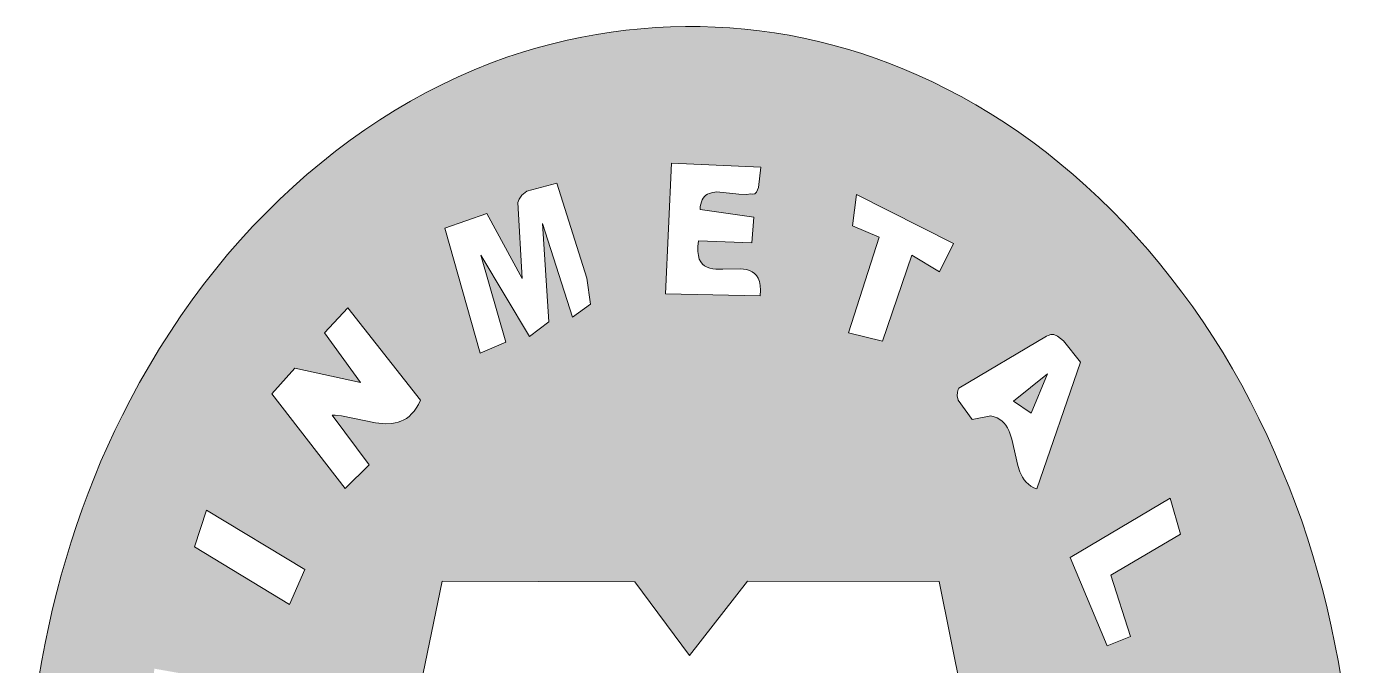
# Model space of a CAD drawing. Header units: millimetres. Extents: x 60 to 14975, y 125 to 10625.
# Drawn here: x 13878.9 to 14020.4, y 5073.6 to 5141.8 of the extents above; entities that cross this region are included whole.
import ezdxf

# ---------------------------------------------------------------- set-up
doc = ezdxf.new("R2010")
doc.units = ezdxf.units.MM
doc.linetypes.add('XKITLINE00', pattern=[0])
doc.layers.add('OtherObjectType', color=1, linetype='Continuous', lineweight=0)

# ---------------------------------------------------------------- blocks, each defined once
blk = doc.blocks.new('*A5')
at = {"layer": 'OtherObjectType'}
blk.add_hatch(color=1, dxfattribs=at).paths.add_polyline_path([(13999.22, 5055.71), (13999.71, 5055.54), (14000.54, 5055.52), (14018.43, 5035.24), (14018.09, 5033.61), (14017.73, 5031.98), (14017.34, 5030.37), (14016.93, 5028.77), (14016.48, 5027.17), (14016.01, 5025.59), (14015.52, 5024.02), (14015, 5022.47), (14014.45, 5020.92), (14013.88, 5019.39), (14013.29, 5017.87), (14012.67, 5016.37), (14012.02, 5014.88), (14011.36, 5013.41), (14010.67, 5011.95), (14009.96, 5010.51), (14009.22, 5009.08), (14008.47, 5007.67), (14007.69, 5006.28), (14006.89, 5004.91), (14006.07, 5003.55), (14005.23, 5002.21), (14004.38, 5000.89), (14003.5, 4999.59), (14002.6, 4998.31), (14001.69, 4997.06), (14000.68, 4995.71), (13972.61, 5028.47), (13989.48, 5028.73), (13989.48, 5039.21), (13984.98, 5039.28), (13976.19, 5082.56), (13955.75, 5082.61), (13949.59, 5074.68), (13943.76, 5082.52), (13923.21, 5082.6), (13914.17, 5039.27), (13909.88, 5039.25), (13909.89, 5028.69), (13927.89, 5028.64), (13898.8, 4995.48), (13897.39, 4997.33), (13896.26, 4998.88), (13895.16, 5000.46), (13894.09, 5002.07), (13893.05, 5003.72), (13892.05, 5005.4), (13891.08, 5007.1), (13890.14, 5008.83), (13889.23, 5010.59), (13888.36, 5012.38), (13887.52, 5014.18), (13886.72, 5016.02), (13885.96, 5017.87), (13885.23, 5019.75), (13884.54, 5021.64), (13883.89, 5023.56), (13883.27, 5025.49), (13882.69, 5027.44), (13882.15, 5029.41), (13881.66, 5031.39), (13881.2, 5033.39), (13880.78, 5035.4), (13880.4, 5037.42), (13880.07, 5039.46), (13879.77, 5041.5), (13879.52, 5043.55), (13879.32, 5045.61), (13879.15, 5047.68), (13879.04, 5049.76), (13878.95, 5051.64), (13878.89, 5053.53), (13878.87, 5055.42), (13878.88, 5057.31), (13878.93, 5059.19), (13879.01, 5061.08), (13879.12, 5062.96), (13879.27, 5064.84), (13879.45, 5066.72), (13879.67, 5068.59), (13879.91, 5070.45), (13880.19, 5072.3), (13880.51, 5074.15), (13880.85, 5075.99), (13881.23, 5077.82), (13881.65, 5079.64), (13882.09, 5081.45), (13882.57, 5083.24), (13883.08, 5085.03), (13883.62, 5086.79), (13884.19, 5088.55), (13884.8, 5090.28), (13885.44, 5092), (13886.11, 5093.7), (13886.81, 5095.39), (13887.54, 5097.05), (13888.3, 5098.69), (13889.1, 5100.32), (13889.93, 5101.91), (13890.93, 5103.78), (13891.97, 5105.62), (13893.06, 5107.42), (13894.18, 5109.18), (13895.34, 5110.91), (13896.53, 5112.6), (13897.76, 5114.25), (13899.03, 5115.87), (13900.32, 5117.44), (13901.66, 5118.97), (13903.02, 5120.46), (13904.41, 5121.91), (13905.84, 5123.31), (13907.29, 5124.67), (13908.77, 5125.98), (13910.28, 5127.25), (13911.81, 5128.47), (13913.37, 5129.64), (13914.95, 5130.76), (13916.56, 5131.83), (13918.18, 5132.85), (13919.83, 5133.82), (13921.5, 5134.74), (13923.19, 5135.6), (13924.89, 5136.41), (13926.62, 5137.16), (13928.36, 5137.86), (13930.11, 5138.49), (13931.88, 5139.07), (13933.42, 5139.53), (13934.97, 5139.94), (13936.53, 5140.31), (13938.09, 5140.64), (13939.66, 5140.93), (13941.23, 5141.18), (13942.8, 5141.38), (13944.38, 5141.54), (13945.97, 5141.66), (13947.55, 5141.74), (13949.14, 5141.78), (13950.72, 5141.77), (13952.31, 5141.72), (13953.89, 5141.63), (13955.48, 5141.49), (13957.05, 5141.32), (13958.63, 5141.1), (13960.2, 5140.84), (13961.77, 5140.53), (13963.32, 5140.19), (13964.88, 5139.8), (13966.42, 5139.36), (13967.96, 5138.89), (13969.48, 5138.37), (13971, 5137.81), (13972.51, 5137.2), (13974, 5136.56), (13975.48, 5135.87), (13976.95, 5135.13), (13978.54, 5134.3), (13980.1, 5133.42), (13981.65, 5132.49), (13983.18, 5131.52), (13984.69, 5130.5), (13986.18, 5129.43), (13987.64, 5128.32), (13989.09, 5127.17), (13990.51, 5125.98), (13991.9, 5124.74), (13993.27, 5123.46), (13994.62, 5122.14), (13995.94, 5120.79), (13997.23, 5119.39), (13998.49, 5117.96), (13999.72, 5116.49), (14000.93, 5114.98), (14002.1, 5113.44), (14003.25, 5111.87), (14004.36, 5110.26), (14005.44, 5108.62), (14006.48, 5106.95), (14007.49, 5105.24), (14008.47, 5103.51), (14009.41, 5101.75), (14010.31, 5099.95), (14011.18, 5098.14), (14012.01, 5096.29), (14012.8, 5094.42), (14013.53, 5092.64), (14014.21, 5090.85), (14014.87, 5089.03), (14015.48, 5087.2), (14016.06, 5085.35), (14016.61, 5083.48), (14017.12, 5081.6), (14017.59, 5079.71), (14018.02, 5077.8), (14018.42, 5075.88), (14018.78, 5073.95), (14019.11, 5072.01), (14019.4, 5070.06), (14019.65, 5068.1), (14019.87, 5066.14), (14020.04, 5064.17), (14020.19, 5062.19), (14020.29, 5060.22), (14020.36, 5058.24), (14020.39, 5056.26), (14020.39, 5054.28), (14020.34, 5052.3), (14020.27, 5050.32), (14020.15, 5048.34), (14019.99, 5046.37), (14019.8, 5044.4), (14019.58, 5042.44), (14019.31, 5040.49), (14019.01, 5038.54), (14018.73, 5036.89), (14018.43, 5035.24), (13901.81, 5055.4), (13902.32, 5059.08), (13894.62, 5060.31), (13902.42, 5061.96), (13903.1, 5064.93), (13894.97, 5069.41), (13903.34, 5067.72), (13903.72, 5071.28), (13892.51, 5073.26), (13891.68, 5067.4), (13897.69, 5064.13), (13891.06, 5063.02), (13890.7, 5057.38), (13901.81, 5055.4), (14018.43, 5035.24), (13908.54, 5083.83), (13898.06, 5090.19), (13896.79, 5086.25), (13906.93, 5080.12), (13908.54, 5083.83), (14018.43, 5035.24), (13920.66, 5101.46), (13920.87, 5101.9), (13913.13, 5111.76), (13910.64, 5109.11), (13914.48, 5103.79), (13907.5, 5105.32), (13905.04, 5102.58), (13912.86, 5092.48), (13915.4, 5095.02), (13911.45, 5100.32), (13911.79, 5100.31), (13912.47, 5100.25), (13916.1, 5099.51), (13917.16, 5099.4), (13917.99, 5099.43), (13918.66, 5099.59), (13919.26, 5099.87), (13919.82, 5100.29), (13920.33, 5100.88), (13920.66, 5101.46), (14018.43, 5035.24), (13939.01, 5112.15), (13938.62, 5114.92), (13935.44, 5125.06), (13932.22, 5124.2), (13931.71, 5123.79), (13931.41, 5123.36), (13931.26, 5123.01), (13931.72, 5114.88), (13927.95, 5121.82), (13923.5, 5120.28), (13927.25, 5106.93), (13930, 5108.11), (13927.33, 5117.38), (13932.52, 5108.7), (13934.58, 5110.28), (13933.91, 5120.75), (13937.1, 5110.75), (13939.01, 5112.15), (14018.43, 5035.24), (13957.11, 5113.05), (13957.14, 5113.63), (13957.11, 5114.14), (13957.03, 5114.56), (13956.84, 5115.09), (13956.41, 5115.55), (13955.85, 5115.81), (13955.15, 5115.94), (13953.13, 5115.89), (13952.4, 5115.9), (13952.07, 5115.94), (13951.75, 5116), (13951.46, 5116.1), (13951.19, 5116.24), (13950.96, 5116.43), (13950.77, 5116.67), (13950.62, 5116.97), (13950.52, 5117.34), (13950.47, 5117.78), (13950.47, 5118.29), (13950.54, 5118.9), (13956.22, 5118.7), (13956.43, 5121.45), (13950.71, 5122.25), (13950.73, 5122.56), (13950.78, 5122.83), (13950.85, 5123.08), (13950.94, 5123.29), (13951.05, 5123.48), (13951.32, 5123.77), (13951.66, 5123.96), (13952.05, 5124.08), (13952.48, 5124.13), (13954.85, 5123.9), (13955.71, 5123.86), (13956.08, 5123.91), (13956.33, 5123.89), (13956.69, 5123.98), (13956.94, 5124.6), (13957.2, 5126.78), (13947.67, 5127.18), (13947.03, 5113.26), (13957.11, 5113.05), (14018.43, 5035.24), (13970.15, 5108.21), (13973.29, 5117.39), (13976.25, 5115.61), (13977.73, 5118.64), (13967.39, 5123.84), (13966.95, 5120.52), (13969.81, 5119.31), (13966.52, 5109.08), (13970.15, 5108.21), (14018.43, 5035.24), (13986.64, 5092.44), (13991.29, 5105.98), (13989.47, 5108.23), (13988.84, 5108.75), (13988.29, 5108.94), (13987.75, 5108.8), (13978.29, 5103.17), (13978.07, 5102.56), (13978.23, 5101.9), (13979.71, 5099.85), (13981.71, 5100.23), (13982.07, 5100.14), (13982.38, 5100.02), (13982.66, 5099.86), (13982.91, 5099.68), (13983.13, 5099.47), (13983.32, 5099.23), (13983.48, 5098.96), (13983.63, 5098.68), (13983.75, 5098.38), (13983.96, 5097.74), (13984.59, 5094.93), (13984.86, 5094.13), (13985.19, 5093.53), (13985.6, 5093.03), (13986.13, 5092.64), (13986.64, 5092.44), (13986.02, 5100.51), (13984.15, 5101.79), (13987.77, 5104.72), (13986.02, 5100.51), (13986.64, 5092.44), (14018.43, 5035.24), (13994.12, 5075.71), (13996.6, 5076.68), (13994.5, 5083.25), (14001.93, 5087.63), (14000.83, 5091.44), (13990.19, 5085.12), (13994.12, 5075.71), (14018.43, 5035.24), (14000.54, 5055.52), (14003.34, 5057), (14004.9, 5064.79), (14005.14, 5064.58), (14005.33, 5064.35), (14005.49, 5064.12), (14005.62, 5063.88), (14005.71, 5063.63), (14005.78, 5063.37), (14005.82, 5063.11), (14005.83, 5062.56), (14005.77, 5062), (14005.25, 5059.9), (14004.94, 5058.37), (14004.91, 5057.63), (14004.99, 5057.01), (14005.13, 5056.58), (14005.53, 5056.69), (14005.9, 5056.84), (14006.42, 5057.11), (14006.99, 5057.6), (14007.45, 5058.2), (14007.81, 5058.89), (14008.07, 5059.67), (14008.24, 5060.5), (14008.3, 5061.16), (14008.32, 5062.05), (14008.26, 5062.96), (14008.13, 5063.85), (14007.93, 5064.73), (14007.67, 5065.57), (14007.36, 5066.35), (14006.94, 5067.15), (14006.54, 5067.62), (14006.13, 5067.94), (14005.66, 5068.18), (14005.1, 5068.3), (14004.62, 5068.31), (14004.15, 5068.23), (14003.69, 5068.07), (14003.25, 5067.83), (14002.85, 5067.51), (14002.49, 5067.13), (14002.18, 5066.68), (14001.88, 5066.07), (14001.71, 5065.47), (14001.66, 5065), (14001.6, 5064.79), (14001.22, 5061.84), (14001.03, 5060.94), (14000.88, 5060.56), (14000.67, 5060.24), (14000.41, 5060), (14000.09, 5059.85), (13999.68, 5059.8), (13999.45, 5059.81), (13999.19, 5059.86), (13998.95, 5060.23), (13998.78, 5060.6), (13998.67, 5060.95), (13998.61, 5061.48), (13998.7, 5062.16), (14000.14, 5064.63), (13999.5, 5068.67), (13999.08, 5068.43), (13998.69, 5068.15), (13998.33, 5067.84), (13998, 5067.5), (13997.7, 5067.13), (13997.42, 5066.73), (13997.18, 5066.31), (13996.96, 5065.87), (13996.77, 5065.41), (13996.61, 5064.93), (13996.47, 5064.44), (13996.37, 5063.94), (13996.29, 5063.42), (13996.24, 5062.91), (13996.21, 5062.38), (13996.22, 5061.86), (13996.25, 5061.34), (13996.31, 5060.82), (13996.39, 5060.3), (13996.51, 5059.8), (13996.65, 5059.3), (13996.82, 5058.82), (13997.01, 5058.36), (13997.23, 5057.91), (13997.48, 5057.48), (13997.75, 5057.08), (13998.05, 5056.7), (13998.38, 5056.35), (13998.74, 5056.03)], flags=17)
at = {"layer": 'OtherObjectType', "color": 7, "linetype": 'XKITLINE00', "lineweight": 0}
for p, q in [((13944.38, 5141.54), (13942.8, 5141.38)), ((13945.97, 5141.66), (13944.38, 5141.54)), ((13947.55, 5141.74), (13945.97, 5141.66)), ((13949.14, 5141.78), (13947.55, 5141.74)), ((13950.72, 5141.77), (13949.14, 5141.78)), ((13952.31, 5141.72), (13950.72, 5141.77)), ((13953.89, 5141.63), (13952.31, 5141.72)), ((13955.48, 5141.49), (13953.89, 5141.63)), ((13936.53, 5140.31), (13934.97, 5139.94)), ((13938.09, 5140.64), (13936.53, 5140.31)), ((13939.66, 5140.93), (13938.09, 5140.64)), ((13941.23, 5141.18), (13939.66, 5140.93)), ((13942.8, 5141.38), (13941.23, 5141.18)), ((13957.05, 5141.32), (13955.48, 5141.49)), ((13958.63, 5141.1), (13957.05, 5141.32)), ((13960.2, 5140.84), (13958.63, 5141.1)), ((13961.77, 5140.53), (13960.2, 5140.84)), ((13963.32, 5140.19), (13961.77, 5140.53)), ((13964.88, 5139.8), (13963.32, 5140.19)), ((13931.88, 5139.07), (13930.11, 5138.49)), ((13933.42, 5139.53), (13931.88, 5139.07)), ((13934.97, 5139.94), (13933.42, 5139.53)), ((13966.42, 5139.36), (13964.88, 5139.8)), ((13967.96, 5138.89), (13966.42, 5139.36)), ((13969.48, 5138.37), (13967.96, 5138.89)), ((13928.36, 5137.86), (13926.62, 5137.16)), ((13930.11, 5138.49), (13928.36, 5137.86)), ((13971, 5137.81), (13969.48, 5138.37)), ((13972.51, 5137.2), (13971, 5137.81)), ((13924.89, 5136.41), (13923.19, 5135.6)), ((13926.62, 5137.16), (13924.89, 5136.41)), ((13974, 5136.56), (13972.51, 5137.2)), ((13975.48, 5135.87), (13974, 5136.56)), ((13976.95, 5135.13), (13975.48, 5135.87)), ((13921.5, 5134.74), (13919.83, 5133.82)), ((13923.19, 5135.6), (13921.5, 5134.74)), ((13978.54, 5134.3), (13976.95, 5135.13)), ((13919.83, 5133.82), (13918.18, 5132.85)), ((13980.1, 5133.42), (13978.54, 5134.3)), ((13981.65, 5132.49), (13980.1, 5133.42)), ((13916.56, 5131.83), (13914.95, 5130.76)), ((13918.18, 5132.85), (13916.56, 5131.83)), ((13983.18, 5131.52), (13981.65, 5132.49)), ((13914.95, 5130.76), (13913.37, 5129.64)), ((13984.69, 5130.5), (13983.18, 5131.52)), ((13986.18, 5129.43), (13984.69, 5130.5)), ((13913.37, 5129.64), (13911.81, 5128.47)), ((13987.64, 5128.32), (13986.18, 5129.43)), ((13911.81, 5128.47), (13910.28, 5127.25)), ((13989.09, 5127.17), (13987.64, 5128.32)), ((13908.77, 5125.98), (13907.29, 5124.67)), ((13910.28, 5127.25), (13908.77, 5125.98)), ((13947.03, 5113.26), (13947.67, 5127.18)), ((13947.67, 5127.18), (13957.2, 5126.78)), ((13957.2, 5126.78), (13956.94, 5124.6)), ((13990.51, 5125.98), (13989.09, 5127.17)), ((13991.9, 5124.74), (13990.51, 5125.98)), ((13907.29, 5124.67), (13905.84, 5123.31)), ((13932.22, 5124.2), (13935.44, 5125.06)), ((13935.44, 5125.06), (13938.62, 5114.92)), ((13956.94, 5124.6), (13956.74, 5124.11)), ((13993.27, 5123.46), (13991.9, 5124.74)), ((13905.84, 5123.31), (13904.41, 5121.91)), ((13931.26, 5123.01), (13931.41, 5123.36)), ((13931.41, 5123.36), (13931.71, 5123.79)), ((13931.71, 5123.79), (13932.22, 5124.2)), ((13950.94, 5123.29), (13950.85, 5123.08)), ((13951.05, 5123.48), (13950.94, 5123.29)), ((13951.18, 5123.64), (13951.05, 5123.48)), ((13951.32, 5123.77), (13951.18, 5123.64)), ((13951.48, 5123.88), (13951.32, 5123.77)), ((13951.66, 5123.96), (13951.48, 5123.88)), ((13952.05, 5124.08), (13951.66, 5123.96)), ((13952.48, 5124.13), (13952.05, 5124.08)), ((13954.85, 5123.9), (13952.48, 5124.13)), ((13955.71, 5123.86), (13954.85, 5123.9)), ((13956.08, 5123.91), (13955.71, 5123.86)), ((13956.33, 5123.89), (13956.08, 5123.91)), ((13956.53, 5123.94), (13956.33, 5123.89)), ((13956.74, 5124.11), (13956.53, 5123.94)), ((13967.39, 5123.84), (13966.95, 5120.52)), ((13966.95, 5120.52), (13967.39, 5123.84)), ((13977.73, 5118.64), (13967.39, 5123.84)), ((13967.39, 5123.84), (13977.73, 5118.64)), ((13994.62, 5122.14), (13993.27, 5123.46)), ((13904.41, 5121.91), (13903.02, 5120.46)), ((13923.5, 5120.28), (13927.95, 5121.82)), ((13927.95, 5121.82), (13931.72, 5114.88)), ((13931.72, 5114.88), (13931.26, 5123.01)), ((13950.73, 5122.56), (13950.71, 5122.25)), ((13950.71, 5122.25), (13956.43, 5121.45)), ((13950.78, 5122.83), (13950.73, 5122.56)), ((13950.85, 5123.08), (13950.78, 5122.83)), ((13995.94, 5120.79), (13994.62, 5122.14)), ((13903.02, 5120.46), (13901.66, 5118.97)), ((13937.1, 5110.75), (13933.91, 5120.75)), ((13933.91, 5120.75), (13934.58, 5110.28)), ((13956.43, 5121.45), (13956.22, 5118.7)), ((13969.81, 5119.31), (13966.95, 5120.52)), ((13966.95, 5120.52), (13969.81, 5119.31)), ((13997.23, 5119.39), (13995.94, 5120.79)), ((13901.66, 5118.97), (13900.32, 5117.44)), ((13927.25, 5106.93), (13923.5, 5120.28)), ((13950.54, 5118.9), (13950.47, 5118.29)), ((13956.22, 5118.7), (13950.54, 5118.9)), ((13966.52, 5109.08), (13969.81, 5119.31)), ((13969.81, 5119.31), (13966.52, 5109.08)), ((13998.49, 5117.96), (13997.23, 5119.39)), ((13950.47, 5118.29), (13950.47, 5117.78)), ((13950.47, 5117.78), (13950.52, 5117.34)), ((13977.73, 5118.64), (13976.25, 5115.61)), ((13976.25, 5115.61), (13977.73, 5118.64)), ((13999.72, 5116.49), (13998.49, 5117.96)), ((13900.32, 5117.44), (13899.03, 5115.87)), ((13932.52, 5108.7), (13927.33, 5117.38)), ((13927.33, 5117.38), (13930, 5108.11)), ((13950.52, 5117.34), (13950.62, 5116.97)), ((13950.62, 5116.97), (13950.77, 5116.67)), ((13950.77, 5116.67), (13950.96, 5116.43)), ((13950.96, 5116.43), (13951.19, 5116.24)), ((13951.19, 5116.24), (13951.46, 5116.1)), ((13951.46, 5116.1), (13951.75, 5116)), ((13970.15, 5108.21), (13973.29, 5117.39)), ((13973.29, 5117.39), (13970.15, 5108.21)), ((13976.25, 5115.61), (13973.29, 5117.39)), ((13973.29, 5117.39), (13976.25, 5115.61)), ((14000.93, 5114.98), (13999.72, 5116.49)), ((13899.03, 5115.87), (13897.76, 5114.25)), ((13938.62, 5114.92), (13939.01, 5112.15)), ((13951.75, 5116), (13952.07, 5115.94)), ((13952.07, 5115.94), (13952.4, 5115.9)), ((13952.4, 5115.9), (13953.13, 5115.89)), ((13953.13, 5115.89), (13954.99, 5115.93)), ((13954.99, 5115.93), (13955.34, 5115.9)), ((13955.34, 5115.9), (13955.67, 5115.84)), ((13955.67, 5115.84), (13955.98, 5115.75)), ((13955.98, 5115.75), (13956.26, 5115.62)), ((13956.26, 5115.62), (13956.51, 5115.44)), ((13956.51, 5115.44), (13956.73, 5115.21)), ((13956.73, 5115.21), (13956.9, 5114.92)), ((13956.9, 5114.92), (13957.03, 5114.56)), ((14002.1, 5113.44), (14000.93, 5114.98)), ((13897.76, 5114.25), (13896.53, 5112.6)), ((13957.11, 5113.05), (13947.03, 5113.26)), ((13957.03, 5114.56), (13957.11, 5114.14)), ((13957.11, 5114.14), (13957.14, 5113.63)), ((13957.14, 5113.63), (13957.11, 5113.05)), ((14003.25, 5111.87), (14002.1, 5113.44)), ((13896.53, 5112.6), (13895.34, 5110.91)), ((13939.01, 5112.15), (13937.1, 5110.75)), ((14004.36, 5110.26), (14003.25, 5111.87)), ((13895.34, 5110.91), (13894.18, 5109.18)), ((13910.64, 5109.11), (13913.13, 5111.76)), ((13913.13, 5111.76), (13920.87, 5101.9)), ((13894.18, 5109.18), (13893.06, 5107.42)), ((13914.48, 5103.79), (13910.64, 5109.11)), ((13934.58, 5110.28), (13932.52, 5108.7)), ((13970.15, 5108.21), (13966.52, 5109.08)), ((13966.52, 5109.08), (13970.15, 5108.21)), ((14005.44, 5108.62), (14004.36, 5110.26)), ((13930, 5108.11), (13927.25, 5106.93)), ((13978.32, 5103.19), (13987.65, 5108.74)), ((13987.65, 5108.74), (13987.82, 5108.82)), ((13987.82, 5108.82), (13988.13, 5108.9)), ((13988.13, 5108.9), (13988.43, 5108.9)), ((13988.43, 5108.9), (13988.84, 5108.75)), ((13988.84, 5108.75), (13989.47, 5108.23)), ((13989.47, 5108.23), (13991.29, 5105.98)), ((14006.48, 5106.95), (14005.44, 5108.62)), ((13893.06, 5107.42), (13891.97, 5105.62)), ((14007.49, 5105.24), (14006.48, 5106.95)), ((13891.97, 5105.62), (13890.93, 5103.78)), ((13905.04, 5102.58), (13907.5, 5105.32)), ((13907.5, 5105.32), (13914.48, 5103.79)), ((13991.29, 5105.98), (13986.64, 5092.44)), ((14008.47, 5103.51), (14007.49, 5105.24)), ((13890.93, 5103.78), (13889.93, 5101.91)), ((13987.77, 5104.72), (13984.15, 5101.79)), ((13984.15, 5101.79), (13987.77, 5104.72)), ((13986.02, 5100.51), (13987.77, 5104.72)), ((13987.77, 5104.72), (13986.02, 5100.51)), ((14009.41, 5101.75), (14008.47, 5103.51)), ((13889.93, 5101.91), (13889.1, 5100.32)), ((13912.86, 5092.48), (13905.04, 5102.58)), ((13920.87, 5101.9), (13920.66, 5101.46)), ((13978.11, 5102.39), (13978.15, 5102.78)), ((13978.23, 5101.9), (13978.11, 5102.39)), ((13978.15, 5102.78), (13978.24, 5103.05)), ((13979.71, 5099.85), (13978.23, 5101.9)), ((13978.24, 5103.05), (13978.32, 5103.19)), ((13920.2, 5100.73), (13919.94, 5100.44)), ((13920.44, 5101.07), (13920.2, 5100.73)), ((13920.66, 5101.46), (13920.44, 5101.07)), ((13984.15, 5101.79), (13986.02, 5100.51)), ((13986.02, 5100.51), (13984.15, 5101.79)), ((14010.31, 5099.95), (14009.41, 5101.75)), ((13889.1, 5100.32), (13888.3, 5098.69)), ((13911.79, 5100.31), (13911.45, 5100.32)), ((13911.45, 5100.32), (13915.4, 5095.02)), ((13912.47, 5100.25), (13911.79, 5100.31)), ((13916.1, 5099.51), (13912.47, 5100.25)), ((13917.16, 5099.4), (13916.1, 5099.51)), ((13917.84, 5099.43), (13917.16, 5099.4)), ((13918.17, 5099.48), (13917.84, 5099.43)), ((13918.49, 5099.55), (13918.17, 5099.48)), ((13918.8, 5099.66), (13918.49, 5099.55)), ((13919.11, 5099.8), (13918.8, 5099.66)), ((13919.4, 5099.97), (13919.11, 5099.8)), ((13919.68, 5100.18), (13919.4, 5099.97)), ((13919.94, 5100.44), (13919.68, 5100.18)), ((13981.71, 5100.23), (13979.71, 5099.85)), ((13982.07, 5100.14), (13981.71, 5100.23)), ((13982.38, 5100.02), (13982.07, 5100.14)), ((13982.66, 5099.86), (13982.38, 5100.02)), ((13982.91, 5099.68), (13982.66, 5099.86)), ((13983.13, 5099.47), (13982.91, 5099.68)), ((13983.32, 5099.23), (13983.13, 5099.47)), ((13983.48, 5098.96), (13983.32, 5099.23)), ((14011.18, 5098.14), (14010.31, 5099.95)), ((13888.3, 5098.69), (13887.54, 5097.05)), ((13983.63, 5098.68), (13983.48, 5098.96)), ((13983.75, 5098.38), (13983.63, 5098.68)), ((13983.96, 5097.74), (13983.75, 5098.38)), ((13984.59, 5094.93), (13983.96, 5097.74)), ((14012.01, 5096.29), (14011.18, 5098.14)), ((13887.54, 5097.05), (13886.81, 5095.39)), ((14012.8, 5094.42), (14012.01, 5096.29)), ((13886.81, 5095.39), (13886.11, 5093.7)), ((13915.4, 5095.02), (13912.86, 5092.48)), ((13984.81, 5094.28), (13984.59, 5094.93)), ((13886.11, 5093.7), (13885.44, 5092)), ((13984.95, 5093.97), (13984.81, 5094.28)), ((13985.1, 5093.68), (13984.95, 5093.97)), ((13985.28, 5093.41), (13985.1, 5093.68)), ((13985.49, 5093.16), (13985.28, 5093.41)), ((14013.53, 5092.64), (14012.8, 5094.42)), ((13885.44, 5092), (13884.8, 5090.28)), ((13985.73, 5092.94), (13985.49, 5093.16)), ((13985.99, 5092.74), (13985.73, 5092.94)), ((13986.3, 5092.57), (13985.99, 5092.74)), ((13986.64, 5092.44), (13986.3, 5092.57)), ((14014.21, 5090.85), (14013.53, 5092.64)), ((13990.19, 5085.12), (14000.83, 5091.44)), ((14000.83, 5091.44), (14001.93, 5087.63)), ((14014.87, 5089.03), (14014.21, 5090.85)), ((13884.8, 5090.28), (13884.19, 5088.55)), ((13896.79, 5086.25), (13898.06, 5090.19)), ((13898.06, 5090.19), (13908.54, 5083.83)), ((13884.19, 5088.55), (13883.62, 5086.79)), ((14015.48, 5087.2), (14014.87, 5089.03)), ((13883.62, 5086.79), (13883.08, 5085.03)), ((14001.93, 5087.63), (13994.5, 5083.25)), ((14016.06, 5085.35), (14015.48, 5087.2)), ((13883.08, 5085.03), (13882.57, 5083.24)), ((13906.93, 5080.12), (13896.79, 5086.25)), ((13994.12, 5075.71), (13990.19, 5085.12)), ((14016.61, 5083.48), (14016.06, 5085.35)), ((13908.54, 5083.83), (13906.93, 5080.12)), ((13882.57, 5083.24), (13882.09, 5081.45)), ((13923.21, 5082.6), (13914.17, 5039.27)), ((13914.17, 5039.27), (13923.21, 5082.6)), ((13943.76, 5082.52), (13923.21, 5082.6)), ((13923.21, 5082.6), (13943.76, 5082.52)), ((13949.59, 5074.68), (13943.76, 5082.52)), ((13943.76, 5082.52), (13949.59, 5074.68)), ((13955.75, 5082.61), (13949.59, 5074.68)), ((13949.59, 5074.68), (13955.75, 5082.61)), ((13976.19, 5082.56), (13955.75, 5082.61)), ((13955.75, 5082.61), (13976.19, 5082.56)), ((13984.98, 5039.28), (13976.19, 5082.56)), ((13976.19, 5082.56), (13984.98, 5039.28)), ((13994.5, 5083.25), (13996.6, 5076.68)), ((14017.12, 5081.6), (14016.61, 5083.48)), ((13882.09, 5081.45), (13881.65, 5079.64)), ((14017.59, 5079.71), (14017.12, 5081.6)), ((13881.65, 5079.64), (13881.23, 5077.82)), ((14018.02, 5077.8), (14017.59, 5079.71)), ((13881.23, 5077.82), (13880.85, 5075.99)), ((13996.6, 5076.68), (13994.12, 5075.71)), ((14018.42, 5075.88), (14018.02, 5077.8)), ((13880.85, 5075.99), (13880.51, 5074.15)), ((14018.78, 5073.95), (14018.42, 5075.88)), ((13880.51, 5074.15), (13880.19, 5072.3)), ((14019.11, 5072.01), (14018.78, 5073.95))]:
    blk.add_line(p, q, dxfattribs=at)

msp = doc.modelspace()

# ---------------------------------------------------------------- block references
at = {"lineweight": 0}
msp.add_blockref('*A5', (0, 0), dxfattribs=at)

doc.saveas('drawing.dxf')
